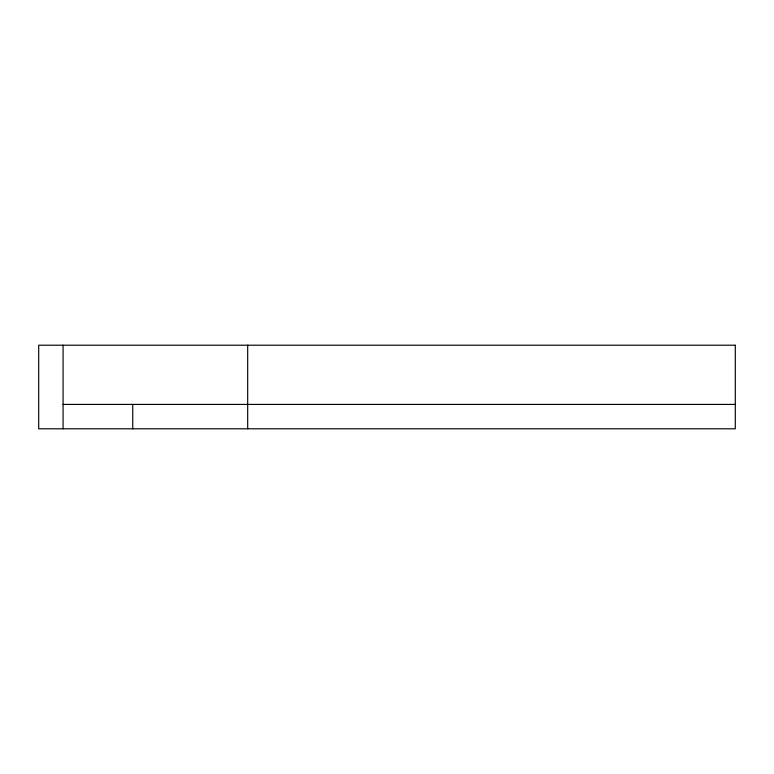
<?xml version="1.0" encoding="UTF-8"?>
<svg xmlns="http://www.w3.org/2000/svg" width="774" height="774" viewBox="0 0 774 774"><rect width="100%" height="100%" fill="white"/><g stroke="black" fill="none" stroke-linecap="round" stroke-linejoin="round"><path stroke-width="1.16" d="M63.081 404.415L735.3 404.415M247.68 345.204L247.68 428.796M132.741 404.415L132.741 428.796M63.081 345.204L63.081 428.796M735.3 345.204L38.7 345.204L38.7 428.796L735.3 428.796L735.3 345.204"/></g></svg>
